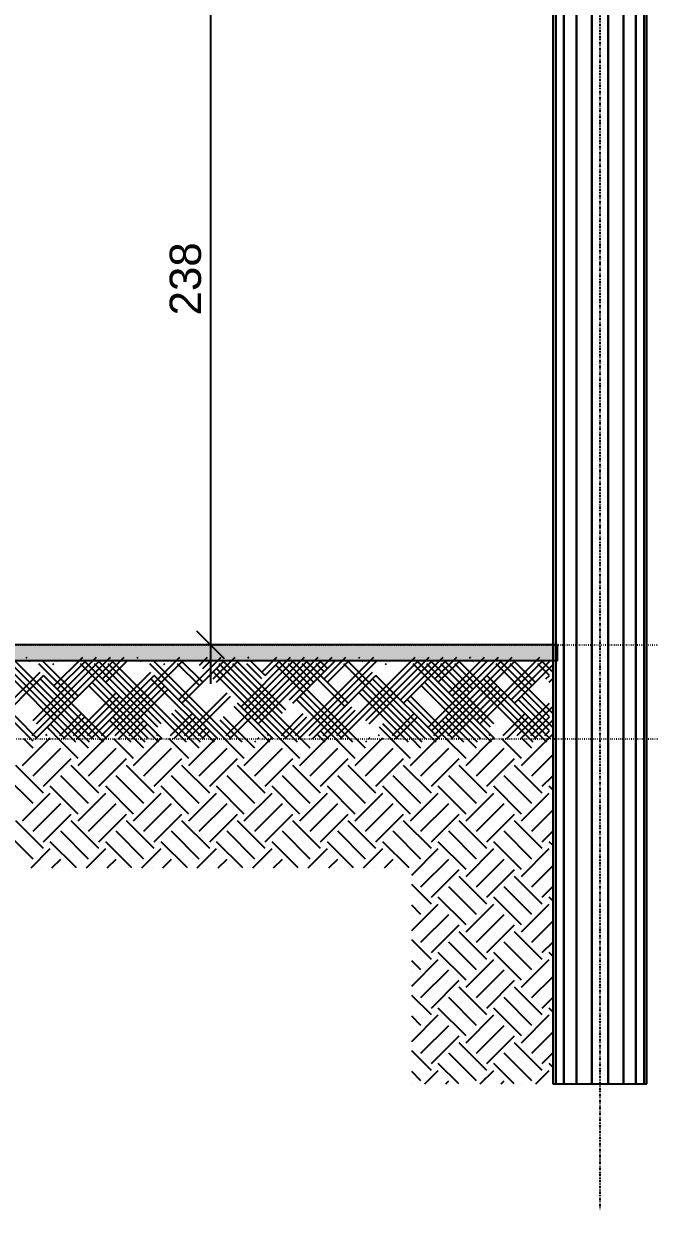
# Model space of a CAD drawing. Extents: x 37185 to 43130, y -8131 to -3926.
# Drawn here: x 42042.3 to 42175.4, y -6361.7 to -6109.7 of the extents above; entities that cross this region are included whole.
import ezdxf

# ---------------------------------------------------------------- set-up
doc = ezdxf.new("R2010")
doc.units = 0
doc.header["$MEASUREMENT"] = 0
doc.linetypes.add('ESTILO_TQS_0002', pattern=[0.4, 0.1, -0.3])
doc.linetypes.add('ESTILO_TQS_0004', pattern=[1.12, 0.5, -0.2, 0.01, -0.2, 0.01, -0.2])
for name, color, linetype in [('36', 253, 'CONTINUOUS'), ('47', 15, 'CONTINUOUS'), ('48', 4, 'CONTINUOUS'), ('67', 7, 'CONTINUOUS'), ('70', 160, 'CONTINUOUS'), ('75', 9, 'CONTINUOUS'), ('96', 252, 'CONTINUOUS')]:
    doc.layers.add(name, color=color, linetype=linetype)
doc.styles.add('TQS_ARIAL', font='arial.ttf')

msp = doc.modelspace()

# ---------------------------------------------------------------- linework, layer by layer
at = {"layer": '36', "linetype": 'Continuous'}
for p, q in [((42042.88, -6244.56), (42043.11, -6244.33)), ((42044.12, -6260.99), (42060.79, -6244.33)), ((42044.35, -6257.82), (42057.84, -6244.33)), ((42048.77, -6250.45), (42054.89, -6244.33)), ((42058.85, -6260.99), (42075.52, -6244.33)), ((42059.08, -6248.98), (42063.73, -6244.33)), ((42066.45, -6244.56), (42066.68, -6244.33)), ((42075.29, -6253.4), (42084.36, -6244.33)), ((42079.71, -6246.03), (42081.41, -6244.33)), ((42082.65, -6248.98), (42087.3, -6244.33)), ((42085.37, -6260.99), (42102.03, -6244.33)), ((42088.55, -6254.87), (42099.09, -6244.33)), ((42090.02, -6244.56), (42090.25, -6244.33)), ((42091.49, -6257.82), (42104.98, -6244.33)), ((42092.96, -6247.51), (42096.14, -6244.33)), ((42098.86, -6253.4), (42107.93, -6244.33)), ((42100.1, -6260.99), (42116.77, -6244.33)), ((42106.22, -6248.98), (42110.87, -6244.33)), ((42108.94, -6260.99), (42125.6, -6244.33)), ((42113.59, -6244.56), (42113.82, -6244.33)), ((42115.06, -6257.82), (42128.55, -6244.33)), ((42122.43, -6253.4), (42131.5, -6244.33)), ((42128.32, -6259.29), (42143.28, -6244.33)), ((42129.57, -6260.99), (42146.23, -6244.33)), ((42129.79, -6248.98), (42134.44, -6244.33)), ((42132.74, -6251.93), (42140.34, -6244.33)), ((42137.16, -6244.56), (42137.39, -6244.33)), ((42138.63, -6257.82), (42152.12, -6244.33)), ((42044.35, -6262.18), (42027.92, -6245.74)), ((42045.06, -6261.47), (42028.62, -6245.04)), ((42053.42, -6262.41), (42036.75, -6245.74)), ((42054.13, -6261.7), (42037.46, -6245.04)), ((42056.36, -6262.41), (42039.7, -6245.74)), ((42057.07, -6261.7), (42040.41, -6245.04)), ((42043.59, -6245.27), (42043.82, -6245.04)), ((42044.83, -6261.7), (42061.49, -6245.04)), ((42045.06, -6258.52), (42058.55, -6245.04)), ((42053.19, -6253.34), (42045.59, -6245.74)), ((42053.9, -6252.63), (42046.3, -6245.04)), ((42048.77, -6245.97), (42048.54, -6245.74)), ((42049.48, -6245.27), (42049.25, -6245.04)), ((42049.48, -6251.16), (42055.6, -6245.04)), ((42071.1, -6262.41), (42054.43, -6245.74)), ((42071.8, -6261.7), (42055.14, -6245.04)), ((42070.87, -6259.23), (42057.38, -6245.74)), ((42071.57, -6258.52), (42058.09, -6245.04)), ((42059.56, -6261.7), (42076.22, -6245.04)), ((42059.79, -6249.69), (42064.44, -6245.04)), ((42076.99, -6262.41), (42060.33, -6245.74)), ((42077.7, -6261.7), (42061.03, -6245.04)), ((42067.16, -6245.27), (42067.39, -6245.04)), ((42085.83, -6262.41), (42069.16, -6245.74)), ((42086.53, -6261.7), (42069.87, -6245.04)), ((42072.34, -6245.97), (42072.11, -6245.74)), ((42073.05, -6245.27), (42072.82, -6245.04)), ((42079.71, -6250.39), (42075.06, -6245.74)), ((42080.41, -6249.69), (42075.76, -6245.04)), ((42075.99, -6254.11), (42085.06, -6245.04)), ((42080.41, -6246.74), (42082.12, -6245.04)), ((42083.36, -6249.69), (42088.01, -6245.04)), ((42098.32, -6261.7), (42083.36, -6246.74)), ((42100.56, -6262.41), (42083.9, -6245.74)), ((42101.27, -6261.7), (42084.6, -6245.04)), ((42086.08, -6261.7), (42102.74, -6245.04)), ((42097.38, -6256.29), (42086.84, -6245.74)), ((42098.09, -6255.58), (42087.55, -6245.04)), ((42089.25, -6255.58), (42099.79, -6245.04)), ((42092.96, -6248.92), (42089.79, -6245.74)), ((42093.67, -6248.21), (42090.49, -6245.04)), ((42090.73, -6245.27), (42090.96, -6245.04)), ((42092.2, -6258.52), (42105.69, -6245.04)), ((42093.67, -6248.21), (42096.85, -6245.04)), ((42112.34, -6262.41), (42095.91, -6245.97)), ((42113.05, -6261.7), (42096.62, -6245.27)), ((42103.28, -6250.39), (42098.63, -6245.74)), ((42103.98, -6249.69), (42099.33, -6245.04)), ((42099.56, -6254.11), (42108.63, -6245.04)), ((42100.81, -6261.7), (42117.47, -6245.04)), ((42110.64, -6254.81), (42101.57, -6245.74)), ((42111.35, -6254.11), (42102.28, -6245.04)), ((42106.22, -6247.45), (42104.52, -6245.74)), ((42106.93, -6246.74), (42105.23, -6245.04)), ((42106.93, -6249.69), (42111.58, -6245.04)), ((42109.65, -6261.7), (42126.31, -6245.04)), ((42127.07, -6262.41), (42110.41, -6245.74)), ((42127.78, -6261.7), (42111.12, -6245.04)), ((42114.3, -6245.27), (42114.53, -6245.04)), ((42115.77, -6258.52), (42129.26, -6245.04)), ((42119.48, -6245.97), (42119.25, -6245.74)), ((42120.19, -6245.27), (42119.96, -6245.04)), ((42123.13, -6254.11), (42132.2, -6245.04)), ((42141.81, -6262.41), (42125.14, -6245.74)), ((42142.51, -6261.7), (42125.85, -6245.04)), ((42141.58, -6259.23), (42128.09, -6245.74)), ((42142.29, -6258.52), (42128.8, -6245.04)), ((42129.03, -6260), (42143.99, -6245.04)), ((42130.27, -6261.7), (42146.94, -6245.04)), ((42130.5, -6249.69), (42135.15, -6245.04)), ((42137.16, -6251.87), (42131.04, -6245.74)), ((42137.87, -6251.16), (42131.74, -6245.04)), ((42133.45, -6252.63), (42141.04, -6245.04)), ((42150.65, -6262.41), (42133.98, -6245.74)), ((42151.35, -6261.7), (42134.69, -6245.04)), ((42137.87, -6245.27), (42138.1, -6245.04)), ((42139.34, -6258.52), (42152.83, -6245.04)), ((42154.14, -6257.06), (42142.82, -6245.74)), ((42154.84, -6256.35), (42143.53, -6245.04)), ((42150.42, -6250.39), (42145.77, -6245.74)), ((42146, -6253.4), (42154.14, -6245.26)), ((42151.12, -6249.69), (42146.47, -6245.04)), ((42146.7, -6254.11), (42154.84, -6245.97)), ((42154.14, -6248.22), (42151.66, -6245.74)), ((42154.84, -6247.51), (42152.37, -6245.04)), ((42032.34, -6260.99), (42045.82, -6247.51)), ((42033.05, -6261.7), (42046.53, -6248.21)), ((42059.31, -6262.41), (42045.82, -6248.92)), ((42060.02, -6261.7), (42046.53, -6248.21)), ((42055.91, -6260.99), (42069.39, -6247.51)), ((42056.62, -6261.7), (42070.1, -6248.21)), ((42082.88, -6262.41), (42069.39, -6248.92)), ((42083.59, -6261.7), (42070.1, -6248.21)), ((42097.61, -6262.41), (42082.65, -6247.45)), ((42103.05, -6260.99), (42116.53, -6247.51)), ((42103.76, -6261.7), (42117.24, -6248.21)), ((42130.02, -6262.41), (42116.53, -6248.92)), ((42130.73, -6261.7), (42117.24, -6248.21)), ((42153.59, -6262.41), (42140.11, -6248.92)), ((42154.3, -6261.7), (42140.81, -6248.21)), ((42153.36, -6248.98), (42154.14, -6248.21)), ((42154.07, -6249.69), (42154.84, -6248.91)), ((42052.96, -6260.99), (42062.03, -6251.93)), ((42068.15, -6262.41), (42056.14, -6250.39)), ((42068.86, -6261.7), (42056.84, -6249.69)), ((42061.8, -6260.99), (42072.34, -6250.45)), ((42062.51, -6261.7), (42073.05, -6251.16)), ((42076.53, -6260.99), (42085.6, -6251.93)), ((42124.13, -6262.41), (42113.59, -6251.87)), ((42124.84, -6261.7), (42114.3, -6251.16)), ((42138.86, -6262.41), (42126.85, -6250.39)), ((42139.57, -6261.7), (42127.55, -6249.69)), ((42132.51, -6260.99), (42143.05, -6250.45)), ((42133.22, -6261.7), (42143.76, -6251.16)), ((42154.84, -6250.46), (42154.84, -6250.46)), ((42154.84, -6250.46), (42154.84, -6250.46)), ((42053.67, -6261.7), (42062.74, -6252.63)), ((42077.24, -6261.7), (42086.31, -6252.63)), ((42095.37, -6261.7), (42087.78, -6254.11)), ((42109.4, -6262.41), (42100.33, -6253.34)), ((42110.1, -6261.7), (42101.04, -6252.63)), ((42132.97, -6262.41), (42123.9, -6253.34)), ((42133.67, -6261.7), (42124.61, -6252.63)), ((42147.24, -6260.99), (42154.14, -6254.1)), ((42154.14, -6260), (42147.47, -6253.34)), ((42154.84, -6259.3), (42148.18, -6252.63)), ((42154.84, -6253.4), (42154.84, -6253.4)), ((42154.84, -6253.4), (42154.84, -6253.4)), ((42050.02, -6260.99), (42054.66, -6256.34)), ((42050.72, -6261.7), (42055.37, -6257.05)), ((42065.91, -6261.7), (42061.26, -6257.05)), ((42073.59, -6260.99), (42078.23, -6256.34)), ((42079.93, -6262.41), (42073.81, -6256.29)), ((42074.29, -6261.7), (42078.94, -6257.05)), ((42080.64, -6261.7), (42074.52, -6255.58)), ((42089.48, -6261.7), (42084.83, -6257.05)), ((42094.67, -6262.41), (42087.07, -6254.81)), ((42097.16, -6260.99), (42101.8, -6256.34)), ((42097.86, -6261.7), (42102.51, -6257.05)), ((42105.99, -6260.99), (42112.12, -6254.87)), ((42106.7, -6261.7), (42112.82, -6255.58)), ((42120.73, -6260.99), (42125.37, -6256.34)), ((42121.43, -6261.7), (42126.08, -6257.05)), ((42136.62, -6261.7), (42131.97, -6257.05)), ((42144.3, -6260.99), (42148.94, -6256.34)), ((42145, -6261.7), (42149.65, -6257.05)), ((42147.95, -6261.7), (42154.84, -6254.81)), ((42150.19, -6260.99), (42154.14, -6257.05)), ((42050.47, -6262.41), (42047.3, -6259.23)), ((42051.18, -6261.7), (42048, -6258.52)), ((42065.2, -6262.41), (42060.56, -6257.76)), ((42064.75, -6260.99), (42067.92, -6257.82)), ((42065.45, -6261.7), (42068.63, -6258.52)), ((42079.48, -6260.99), (42081.18, -6259.29)), ((42088.77, -6262.41), (42084.13, -6257.76)), ((42121.18, -6262.41), (42118.01, -6259.23)), ((42121.89, -6261.7), (42118.72, -6258.52)), ((42135.91, -6262.41), (42131.27, -6257.76)), ((42150.9, -6261.7), (42154.84, -6257.75)), ((42045.29, -6261.7), (42045.29, -6261.7)), ((42045.29, -6261.7), (42045.29, -6261.7)), ((42047.07, -6260.99), (42047.3, -6260.76)), ((42047.78, -6261.7), (42048, -6261.47)), ((42048.23, -6261.7), (42048.23, -6261.7)), ((42048.23, -6261.7), (42048.23, -6261.7)), ((42062.96, -6261.7), (42062.96, -6261.7)), ((42062.96, -6261.7), (42062.96, -6261.7)), ((42068.4, -6261.7), (42068.4, -6261.7)), ((42068.4, -6261.7), (42068.4, -6261.7)), ((42070.64, -6260.99), (42070.87, -6260.76)), ((42071.35, -6261.7), (42071.57, -6261.47)), ((42074.75, -6261.7), (42074.75, -6261.7)), ((42074.75, -6261.7), (42074.75, -6261.7)), ((42080.19, -6261.7), (42081.89, -6260)), ((42083.13, -6261.7), (42083.13, -6261.7)), ((42083.13, -6261.7), (42083.13, -6261.7)), ((42089.02, -6261.7), (42089.02, -6261.7)), ((42089.02, -6261.7), (42089.02, -6261.7)), ((42091.72, -6262.41), (42091.49, -6262.18)), ((42091.97, -6261.7), (42091.97, -6261.7)), ((42091.97, -6261.7), (42091.97, -6261.7)), ((42092.43, -6261.7), (42092.2, -6261.47)), ((42094.21, -6260.99), (42094.44, -6260.76)), ((42094.92, -6261.7), (42095.14, -6261.47)), ((42104.21, -6261.7), (42104.21, -6261.7)), ((42104.21, -6261.7), (42104.21, -6261.7)), ((42106.45, -6262.41), (42104.75, -6260.71)), ((42107.16, -6261.7), (42105.46, -6260)), ((42112.59, -6261.7), (42112.59, -6261.7)), ((42112.59, -6261.7), (42112.59, -6261.7)), ((42115.29, -6262.41), (42115.06, -6262.18)), ((42115.54, -6261.7), (42115.54, -6261.7)), ((42115.54, -6261.7), (42115.54, -6261.7)), ((42116, -6261.7), (42115.77, -6261.47)), ((42117.78, -6260.99), (42118.01, -6260.76)), ((42118.49, -6261.7), (42118.72, -6261.47)), ((42118.94, -6261.7), (42118.94, -6261.7)), ((42118.94, -6261.7), (42118.94, -6261.7)), ((42124.38, -6261.7), (42124.38, -6261.7)), ((42124.38, -6261.7), (42124.38, -6261.7)), ((42127.33, -6261.7), (42127.33, -6261.7)), ((42127.33, -6261.7), (42127.33, -6261.7)), ((42136.16, -6261.7), (42136.16, -6261.7)), ((42136.16, -6261.7), (42136.16, -6261.7)), ((42139.11, -6261.7), (42139.11, -6261.7)), ((42139.11, -6261.7), (42139.11, -6261.7)), ((42141.35, -6260.99), (42141.58, -6260.76)), ((42142.06, -6261.7), (42142.29, -6261.47)), ((42145.46, -6261.7), (42145.46, -6261.7)), ((42145.46, -6261.7), (42145.46, -6261.7)), ((42148.41, -6261.7), (42148.41, -6261.7)), ((42148.41, -6261.7), (42148.41, -6261.7)), ((42153.14, -6260.99), (42154.14, -6259.99)), ((42153.84, -6261.7), (42154.84, -6260.7))]:
    msp.add_line(p, q, dxfattribs=at)
at = {"layer": '47', "linetype": 'Continuous'}
for p, q in [((42042.11, -6267.36), (42047.77, -6261.7)), ((42044.32, -6263.68), (42042.34, -6261.7)), ((42053.9, -6265.89), (42049.71, -6261.7)), ((42053.9, -6267.36), (42059.56, -6261.7)), ((42056.11, -6263.68), (42054.13, -6261.7)), ((42065.68, -6265.89), (42061.49, -6261.7)), ((42065.68, -6267.36), (42071.34, -6261.7)), ((42067.89, -6263.68), (42065.91, -6261.7)), ((42077.47, -6265.89), (42073.28, -6261.7)), ((42077.47, -6267.36), (42083.13, -6261.7)), ((42079.68, -6263.68), (42077.7, -6261.7)), ((42089.25, -6265.89), (42085.06, -6261.7)), ((42089.25, -6267.36), (42094.91, -6261.7)), ((42091.46, -6263.68), (42089.48, -6261.7)), ((42101.04, -6265.89), (42096.85, -6261.7)), ((42101.04, -6267.36), (42106.7, -6261.7)), ((42103.25, -6263.68), (42101.27, -6261.7)), ((42112.82, -6265.89), (42108.63, -6261.7)), ((42112.82, -6267.36), (42118.48, -6261.7)), ((42115.03, -6263.68), (42113.05, -6261.7)), ((42124.61, -6265.89), (42120.42, -6261.7)), ((42124.61, -6267.36), (42130.27, -6261.7)), ((42126.82, -6263.68), (42124.84, -6261.7)), ((42136.39, -6265.89), (42132.2, -6261.7)), ((42136.39, -6267.36), (42142.05, -6261.7)), ((42138.6, -6263.68), (42136.62, -6261.7)), ((42148.18, -6265.89), (42143.99, -6261.7)), ((42148.18, -6267.36), (42153.84, -6261.7)), ((42150.39, -6263.68), (42148.41, -6261.7)), ((42044.32, -6269.57), (42050.21, -6263.68)), ((42056.11, -6269.57), (42062, -6263.68)), ((42067.89, -6269.57), (42073.78, -6263.68)), ((42079.68, -6269.57), (42085.57, -6263.68)), ((42091.46, -6269.57), (42097.35, -6263.68)), ((42103.25, -6269.57), (42109.14, -6263.68)), ((42115.03, -6269.57), (42120.92, -6263.68)), ((42126.82, -6269.57), (42132.71, -6263.68)), ((42138.6, -6269.57), (42144.5, -6263.68)), ((42154.84, -6263.72), (42154.84, -6263.72)), ((42046.53, -6271.78), (42052.42, -6265.89)), ((42058.32, -6271.78), (42064.21, -6265.89)), ((42070.1, -6271.78), (42075.99, -6265.89)), ((42081.89, -6271.78), (42087.78, -6265.89)), ((42093.67, -6271.78), (42099.56, -6265.89)), ((42105.46, -6271.78), (42111.35, -6265.89)), ((42117.24, -6271.78), (42123.13, -6265.89)), ((42129.03, -6271.78), (42134.92, -6265.89)), ((42140.81, -6271.78), (42146.7, -6265.89)), ((42150.39, -6269.57), (42154.84, -6265.12)), ((42044.32, -6275.47), (42038.43, -6269.57)), ((42046.53, -6273.26), (42040.64, -6267.36)), ((42056.11, -6275.47), (42050.21, -6269.57)), ((42058.32, -6273.26), (42052.42, -6267.36)), ((42067.89, -6275.47), (42062, -6269.57)), ((42070.1, -6273.26), (42064.21, -6267.36)), ((42079.68, -6275.47), (42073.78, -6269.57)), ((42081.89, -6273.26), (42075.99, -6267.36)), ((42091.46, -6275.47), (42085.57, -6269.57)), ((42093.67, -6273.26), (42087.78, -6267.36)), ((42103.25, -6275.47), (42097.35, -6269.57)), ((42105.46, -6273.26), (42099.56, -6267.36)), ((42115.03, -6275.47), (42109.14, -6269.57)), ((42117.24, -6273.26), (42111.35, -6267.36)), ((42126.82, -6275.47), (42120.92, -6269.57)), ((42129.03, -6273.26), (42123.13, -6267.36)), ((42138.6, -6275.47), (42132.71, -6269.57)), ((42140.81, -6273.26), (42134.92, -6267.36)), ((42150.39, -6275.47), (42144.5, -6269.57)), ((42152.6, -6273.26), (42146.7, -6267.36)), ((42152.6, -6271.78), (42154.84, -6269.54)), ((42154.84, -6268.14), (42154.84, -6268.14)), ((42053.9, -6277.68), (42048, -6271.78)), ((42065.68, -6277.68), (42059.79, -6271.78)), ((42077.47, -6277.68), (42071.57, -6271.78)), ((42089.25, -6277.68), (42083.36, -6271.78)), ((42101.04, -6277.68), (42095.14, -6271.78)), ((42112.82, -6277.68), (42106.93, -6271.78)), ((42124.61, -6277.68), (42118.72, -6271.78)), ((42136.39, -6277.68), (42130.5, -6271.78)), ((42148.18, -6277.68), (42142.29, -6271.78)), ((42154.84, -6272.56), (42154.07, -6271.78)), ((42042.11, -6279.15), (42048, -6273.26)), ((42053.9, -6279.15), (42059.79, -6273.26)), ((42065.68, -6279.15), (42071.57, -6273.26)), ((42077.47, -6279.15), (42083.36, -6273.26)), ((42089.25, -6279.15), (42095.14, -6273.26)), ((42101.04, -6279.15), (42106.93, -6273.26)), ((42112.82, -6279.15), (42118.72, -6273.26)), ((42124.61, -6279.15), (42130.5, -6273.26)), ((42136.39, -6279.15), (42142.29, -6273.26)), ((42148.18, -6279.15), (42154.07, -6273.26)), ((42044.32, -6281.36), (42050.21, -6275.47)), ((42056.11, -6281.36), (42062, -6275.47)), ((42067.89, -6281.36), (42073.78, -6275.47)), ((42079.68, -6281.36), (42085.57, -6275.47)), ((42091.46, -6281.36), (42097.35, -6275.47)), ((42103.25, -6281.36), (42109.14, -6275.47)), ((42115.03, -6281.36), (42120.92, -6275.47)), ((42126.82, -6281.36), (42132.71, -6275.47)), ((42138.6, -6281.36), (42144.5, -6275.47)), ((42150.39, -6281.36), (42154.84, -6276.9)), ((42154.84, -6275.5), (42154.84, -6275.5)), ((42046.53, -6285.04), (42040.64, -6279.15)), ((42046.53, -6283.57), (42052.42, -6277.68)), ((42058.32, -6285.04), (42052.42, -6279.15)), ((42058.32, -6283.57), (42064.21, -6277.68)), ((42070.1, -6285.04), (42064.21, -6279.15)), ((42070.1, -6283.57), (42075.99, -6277.68)), ((42081.89, -6285.04), (42075.99, -6279.15)), ((42081.89, -6283.57), (42087.78, -6277.68)), ((42093.67, -6285.04), (42087.78, -6279.15)), ((42093.67, -6283.57), (42099.56, -6277.68)), ((42105.46, -6285.04), (42099.56, -6279.15)), ((42105.46, -6283.57), (42111.35, -6277.68)), ((42117.24, -6285.04), (42111.35, -6279.15)), ((42117.24, -6283.57), (42123.13, -6277.68)), ((42129.03, -6285.04), (42123.13, -6279.15)), ((42129.03, -6283.57), (42134.92, -6277.68)), ((42140.81, -6285.04), (42134.92, -6279.15)), ((42140.81, -6283.57), (42146.7, -6277.68)), ((42152.6, -6285.04), (42146.7, -6279.15)), ((42044.32, -6287.25), (42038.43, -6281.36)), ((42056.11, -6287.25), (42050.21, -6281.36)), ((42067.89, -6287.25), (42062, -6281.36)), ((42079.68, -6287.25), (42073.78, -6281.36)), ((42091.46, -6287.25), (42085.57, -6281.36)), ((42103.25, -6287.25), (42097.35, -6281.36)), ((42115.03, -6287.25), (42109.14, -6281.36)), ((42126.82, -6287.25), (42120.92, -6281.36)), ((42138.6, -6287.25), (42132.71, -6281.36)), ((42150.39, -6287.25), (42144.5, -6281.36)), ((42152.6, -6283.57), (42154.84, -6281.32)), ((42154.84, -6279.92), (42154.84, -6279.92)), ((42053.58, -6289.14), (42048, -6283.57)), ((42065.36, -6289.14), (42059.79, -6283.57)), ((42077.15, -6289.14), (42071.57, -6283.57)), ((42088.93, -6289.14), (42083.36, -6283.57)), ((42100.72, -6289.14), (42095.14, -6283.57)), ((42112.5, -6289.14), (42106.93, -6283.57)), ((42124.29, -6289.14), (42118.72, -6283.57)), ((42136.39, -6289.46), (42130.5, -6283.57)), ((42148.18, -6289.46), (42142.29, -6283.57)), ((42154.84, -6284.34), (42154.07, -6283.57)), ((42043.9, -6289.14), (42048, -6285.04)), ((42048.32, -6289.14), (42050.21, -6287.25)), ((42055.69, -6289.14), (42059.79, -6285.04)), ((42060.11, -6289.14), (42062, -6287.25)), ((42067.48, -6289.14), (42071.57, -6285.04)), ((42071.89, -6289.14), (42073.78, -6287.25)), ((42079.26, -6289.14), (42083.36, -6285.04)), ((42083.68, -6289.14), (42085.57, -6287.25)), ((42091.05, -6289.14), (42095.14, -6285.04)), ((42095.46, -6289.14), (42097.35, -6287.25)), ((42102.83, -6289.14), (42106.93, -6285.04)), ((42107.25, -6289.14), (42109.14, -6287.25)), ((42114.62, -6289.14), (42118.72, -6285.04)), ((42119.03, -6289.14), (42120.92, -6287.25)), ((42124.87, -6290.67), (42130.5, -6285.04)), ((42126.82, -6293.14), (42132.71, -6287.25)), ((42136.39, -6290.93), (42142.29, -6285.04)), ((42138.6, -6293.14), (42144.5, -6287.25)), ((42148.18, -6290.93), (42154.07, -6285.04)), ((42154.84, -6287.29), (42154.84, -6287.29)), ((42046.21, -6289.14), (42046.21, -6289.14)), ((42050.63, -6289.14), (42050.63, -6289.14)), ((42052.74, -6289.14), (42052.74, -6289.14)), ((42058, -6289.14), (42058, -6289.14)), ((42062.42, -6289.14), (42062.42, -6289.14)), ((42064.53, -6289.14), (42064.53, -6289.14)), ((42069.78, -6289.14), (42069.78, -6289.14)), ((42074.2, -6289.14), (42074.2, -6289.14)), ((42076.31, -6289.14), (42076.31, -6289.14)), ((42081.57, -6289.14), (42081.57, -6289.14)), ((42085.99, -6289.14), (42085.99, -6289.14)), ((42088.1, -6289.14), (42088.1, -6289.14)), ((42093.35, -6289.14), (42093.35, -6289.14)), ((42097.77, -6289.14), (42097.77, -6289.14)), ((42099.88, -6289.14), (42099.88, -6289.14)), ((42105.14, -6289.14), (42105.14, -6289.14)), ((42109.56, -6289.14), (42109.56, -6289.14)), ((42111.67, -6289.14), (42111.67, -6289.14)), ((42116.92, -6289.14), (42116.92, -6289.14)), ((42121.34, -6289.14), (42121.34, -6289.14)), ((42123.45, -6289.14), (42123.45, -6289.14)), ((42129.03, -6295.35), (42134.92, -6289.46)), ((42140.81, -6295.35), (42146.7, -6289.46)), ((42150.39, -6293.14), (42154.84, -6288.69)), ((42140.81, -6296.83), (42134.92, -6290.93)), ((42152.6, -6296.83), (42146.7, -6290.93)), ((42154.84, -6291.71), (42154.84, -6291.71)), ((42129.03, -6296.83), (42124.87, -6292.67)), ((42138.6, -6299.04), (42132.71, -6293.14)), ((42150.39, -6299.04), (42144.5, -6293.14)), ((42152.6, -6295.35), (42154.84, -6293.11)), ((42124.87, -6295.09), (42124.87, -6295.09)), ((42124.87, -6302.46), (42130.5, -6296.83)), ((42126.82, -6299.04), (42124.87, -6297.09)), ((42136.39, -6301.25), (42130.5, -6295.35)), ((42136.39, -6302.72), (42142.29, -6296.83)), ((42148.18, -6301.25), (42142.29, -6295.35)), ((42148.18, -6302.72), (42154.07, -6296.83)), ((42154.84, -6296.13), (42154.07, -6295.35)), ((42124.87, -6299.51), (42124.87, -6299.51)), ((42126.82, -6304.93), (42132.71, -6299.04)), ((42138.6, -6304.93), (42144.5, -6299.04)), ((42154.84, -6299.07), (42154.84, -6299.07)), ((42129.03, -6307.14), (42134.92, -6301.25)), ((42140.81, -6307.14), (42146.7, -6301.25)), ((42150.39, -6304.93), (42154.84, -6300.47)), ((42129.03, -6308.61), (42124.87, -6304.45)), ((42138.6, -6310.82), (42132.71, -6304.93)), ((42140.81, -6308.61), (42134.92, -6302.72)), ((42150.39, -6310.82), (42144.5, -6304.93)), ((42152.6, -6308.61), (42146.7, -6302.72)), ((42152.6, -6307.14), (42154.84, -6304.89)), ((42154.84, -6303.49), (42154.84, -6303.49)), ((42124.87, -6306.88), (42124.87, -6306.88)), ((42136.39, -6313.03), (42130.5, -6307.14)), ((42148.18, -6313.03), (42142.29, -6307.14)), ((42154.84, -6307.91), (42154.07, -6307.14)), ((42124.87, -6314.25), (42130.5, -6308.61)), ((42126.82, -6310.82), (42124.87, -6308.87)), ((42136.39, -6314.5), (42142.29, -6308.61)), ((42148.18, -6314.5), (42154.07, -6308.61)), ((42124.87, -6311.3), (42124.87, -6311.3)), ((42126.82, -6316.71), (42132.71, -6310.82)), ((42138.6, -6316.71), (42144.5, -6310.82)), ((42150.39, -6316.71), (42154.84, -6312.26)), ((42154.84, -6310.86), (42154.84, -6310.86)), ((42129.03, -6318.92), (42134.92, -6313.03)), ((42140.81, -6320.4), (42134.92, -6314.5)), ((42140.81, -6318.92), (42146.7, -6313.03)), ((42152.6, -6320.4), (42146.7, -6314.5)), ((42129.03, -6320.4), (42124.87, -6316.24)), ((42138.6, -6322.61), (42132.71, -6316.71)), ((42150.39, -6322.61), (42144.5, -6316.71)), ((42152.6, -6318.92), (42154.84, -6316.68)), ((42154.84, -6315.28), (42154.84, -6315.28)), ((42124.87, -6318.66), (42124.87, -6318.66)), ((42136.39, -6324.82), (42130.5, -6318.92)), ((42148.18, -6324.82), (42142.29, -6318.92)), ((42154.84, -6319.7), (42154.07, -6318.92)), ((42124.87, -6326.03), (42130.5, -6320.4)), ((42126.82, -6322.61), (42124.87, -6320.66)), ((42126.82, -6328.5), (42132.71, -6322.61)), ((42136.39, -6326.29), (42142.29, -6320.4)), ((42138.6, -6328.5), (42144.5, -6322.61)), ((42148.18, -6326.29), (42154.07, -6320.4)), ((42154.84, -6322.64), (42154.84, -6322.64)), ((42124.87, -6323.08), (42124.87, -6323.08)), ((42129.03, -6330.71), (42134.92, -6324.82)), ((42140.81, -6330.71), (42146.7, -6324.82)), ((42150.39, -6328.5), (42154.84, -6324.04)), ((42140.81, -6332.18), (42134.92, -6326.29)), ((42152.6, -6332.18), (42146.7, -6326.29)), ((42154.84, -6327.06), (42154.84, -6327.06)), ((42129.03, -6332.18), (42124.87, -6328.02)), ((42138.6, -6334.39), (42132.71, -6328.5)), ((42150.39, -6334.39), (42144.5, -6328.5)), ((42152.6, -6330.71), (42154.84, -6328.46)), ((42124.87, -6330.45), (42124.87, -6330.45)), ((42126.82, -6334.39), (42124.87, -6332.44)), ((42127.65, -6335.04), (42130.5, -6332.18)), ((42134.83, -6335.04), (42130.5, -6330.71)), ((42139.43, -6335.04), (42142.29, -6332.18)), ((42146.61, -6335.04), (42142.29, -6330.71)), ((42151.22, -6335.04), (42154.07, -6332.18)), ((42154.84, -6331.48), (42154.07, -6330.71)), ((42124.87, -6334.87), (42124.87, -6334.87)), ((42127.46, -6335.04), (42127.46, -6335.04)), ((42131.88, -6335.04), (42131.88, -6335.04)), ((42132.07, -6335.04), (42132.71, -6334.39)), ((42136.49, -6335.04), (42136.49, -6335.04)), ((42139.25, -6335.04), (42139.25, -6335.04)), ((42143.67, -6335.04), (42143.67, -6335.04)), ((42143.85, -6335.04), (42144.5, -6334.39)), ((42148.27, -6335.04), (42148.27, -6335.04)), ((42151.03, -6335.04), (42151.03, -6335.04)), ((42154.84, -6334.43), (42154.84, -6334.43))]:
    msp.add_line(p, q, dxfattribs=at)
at = {"layer": '48', "linetype": 'Continuous'}
for p, q in [((42154.86, -6083.03), (42154.86, -6261.7)), ((42155.47, -6261.7), (42155.47, -6083.03)), ((42155.47, -6083.03), (42155.47, -6261.7)), ((42157.2, -6261.7), (42157.2, -6083.03)), ((42157.2, -6083.03), (42157.2, -6261.7)), ((42159.86, -6261.7), (42159.86, -6083.03)), ((42159.86, -6083.03), (42159.86, -6261.7)), ((42163.13, -6261.7), (42163.13, -6083.03)), ((42163.13, -6083.03), (42163.13, -6261.7)), ((42166.6, -6261.7), (42166.6, -6083.03)), ((42166.6, -6083.03), (42166.6, -6261.7)), ((42169.86, -6261.7), (42169.86, -6083.03)), ((42169.86, -6083.03), (42169.86, -6261.7)), ((42172.52, -6261.7), (42172.52, -6083.03)), ((42172.52, -6083.03), (42172.52, -6261.7)), ((42174.26, -6261.7), (42174.26, -6083.03)), ((42174.26, -6083.03), (42174.26, -6261.7)), ((42174.86, -6261.7), (42174.86, -6083.03)), ((42154.86, -6261.7), (42154.86, -6281.7)), ((42155.47, -6281.7), (42155.47, -6261.7)), ((42155.47, -6261.7), (42155.47, -6281.7)), ((42157.2, -6281.7), (42157.2, -6261.7)), ((42157.2, -6261.7), (42157.2, -6281.7)), ((42159.86, -6281.7), (42159.86, -6261.7)), ((42159.86, -6261.7), (42159.86, -6281.7)), ((42163.13, -6281.7), (42163.13, -6261.7)), ((42163.13, -6261.7), (42163.13, -6281.7)), ((42166.6, -6281.7), (42166.6, -6261.7)), ((42166.6, -6261.7), (42166.6, -6281.7)), ((42169.86, -6281.7), (42169.86, -6261.7)), ((42169.86, -6261.7), (42169.86, -6281.7)), ((42172.52, -6281.7), (42172.52, -6261.7)), ((42172.52, -6261.7), (42172.52, -6281.7)), ((42174.26, -6281.7), (42174.26, -6261.7)), ((42174.26, -6261.7), (42174.26, -6281.7)), ((42174.86, -6281.7), (42174.86, -6261.7)), ((42154.86, -6281.7), (42154.86, -6335.03)), ((42155.47, -6335.03), (42155.47, -6281.7)), ((42155.47, -6281.7), (42155.47, -6335.03)), ((42157.2, -6335.03), (42157.2, -6281.7)), ((42157.2, -6281.7), (42157.2, -6335.03)), ((42159.86, -6335.03), (42159.86, -6281.7)), ((42159.86, -6281.7), (42159.86, -6335.03)), ((42163.13, -6335.03), (42163.13, -6281.7)), ((42163.13, -6281.7), (42163.13, -6335.03)), ((42166.6, -6335.03), (42166.6, -6281.7)), ((42166.6, -6281.7), (42166.6, -6335.03)), ((42169.86, -6335.03), (42169.86, -6281.7)), ((42169.86, -6281.7), (42169.86, -6335.03)), ((42172.52, -6335.03), (42172.52, -6281.7)), ((42172.52, -6281.7), (42172.52, -6335.03)), ((42174.26, -6335.03), (42174.26, -6281.7)), ((42174.26, -6281.7), (42174.26, -6335.03)), ((42174.86, -6335.03), (42174.86, -6281.7)), ((42154.86, -6335.03), (42155.47, -6335.03)), ((42155.47, -6335.03), (42157.2, -6335.03)), ((42157.2, -6335.03), (42159.86, -6335.03)), ((42159.86, -6335.03), (42163.13, -6335.03)), ((42163.13, -6335.03), (42166.6, -6335.03)), ((42166.6, -6335.03), (42169.86, -6335.03)), ((42169.86, -6335.03), (42172.52, -6335.03)), ((42172.52, -6335.03), (42174.26, -6335.03)), ((42174.26, -6335.03), (42174.86, -6335.03))]:
    msp.add_line(p, q, dxfattribs=at)
at = {"layer": '67', "linetype": 'ESTILO_TQS_0002'}
for p, q in [((40387.2, -6241.7), (42419.5, -6241.7)), ((40314.73, -6261.7), (42548.59, -6261.7))]:
    msp.add_line(p, q, dxfattribs=at)
at = {"layer": '70', "linetype": 'ESTILO_TQS_0004'}
msp.add_line((42164.86, -5399.92), (42164.86, -6361.7), dxfattribs=at)
at = {"layer": '75', "linetype": 'Continuous'}
for p, q in [((42082.04, -6074.7), (42082.04, -6250.04)), ((42079.09, -6238.76), (42084.99, -6244.65)), ((42080.88, -6241.7), (42073.71, -6241.7)), ((42089.21, -6241.7), (42089.21, -6241.7))]:
    msp.add_line(p, q, dxfattribs=at)
at = {"layer": '96', "linetype": 'Continuous'}
msp.add_lwpolyline([(42155.86, -6241.7), (40387.2, -6241.7), (40387.2, -6245.04), (42155.86, -6245.04), (42155.86, -6241.7)], dxfattribs=at)
for points in [[(42155.86, -6241.7), (40387.2, -6241.7), (40387.2, -6245.04)], [(42155.86, -6241.7), (40387.2, -6245.04), (42155.86, -6245.04)], [(42155.86, -6241.7), (42155.86, -6245.04), (42155.86, -6241.7)]]:
    msp.add_solid(points, dxfattribs=at)

# ---------------------------------------------------------------- texts
at = {"layer": '75', "linetype": 'Continuous', "style": 'TQS_ARIAL'}
msp.add_text('238', height=6.667, rotation=90, dxfattribs=at).set_placement((42080.04, -6171.7))

doc.saveas('drawing.dxf')
